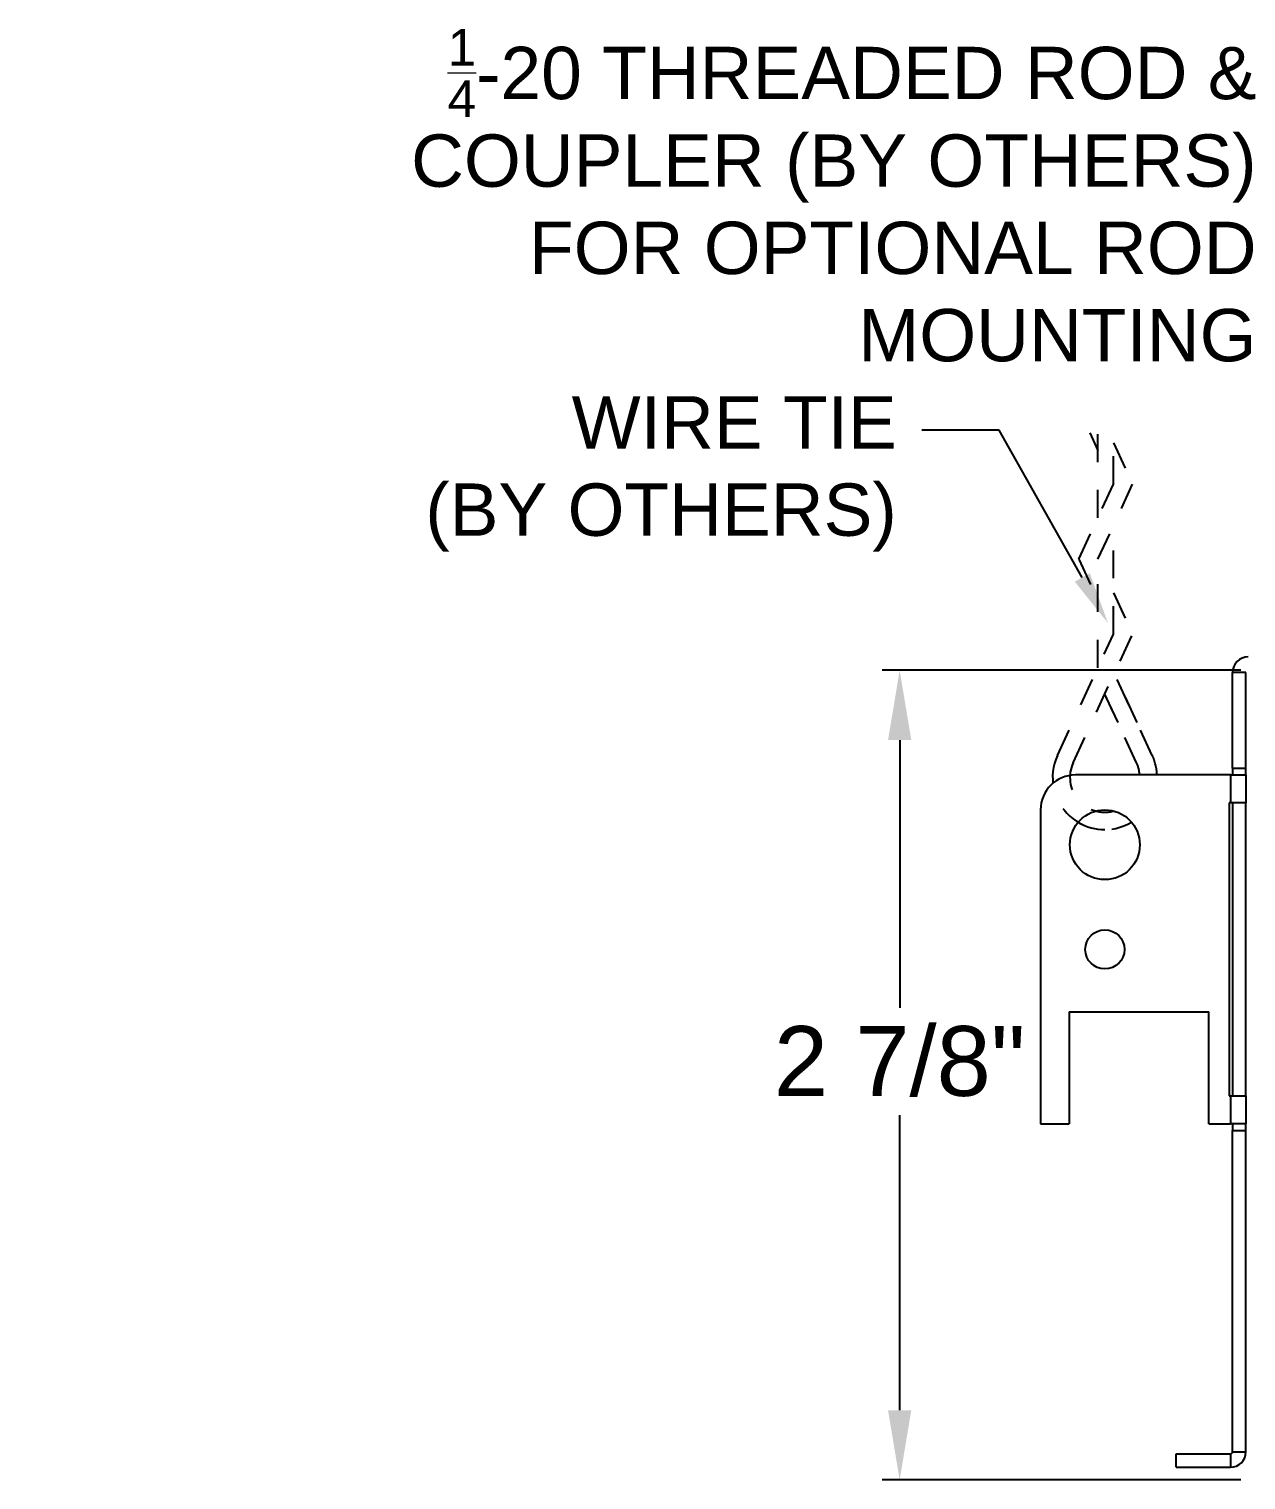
# Model space of a CAD drawing. Extents: x -5.3 to 6.1, y -1.3 to 5.5.
# Drawn here: x -5.35 to -0.99, y 0 to 5.2 of the extents above; entities that cross this region are included whole.
import ezdxf
from ezdxf import colors
from ezdxf.entities.mleader import LeaderData, LeaderLine
from ezdxf.math import Vec2, Vec3

# ---------------------------------------------------------------- set-up
doc = ezdxf.new("R2010")
doc.units = 0
doc.header["$LTSCALE"] = 0.5
doc.header["$MEASUREMENT"] = 0
doc.linetypes.add('HIDDEN2', pattern=[0.1875, 0.125, -0.0625])
doc.layers.get('Defpoints').update_dxf_attribs({"linetype": 'CONTINUOUS'})
doc.layers.add('CUST DWG', color=60, linetype='CONTINUOUS', lineweight=20)
doc.layers.add('Hardware', color=242, linetype='CONTINUOUS')
doc.layers.add('Mounting', color=4, linetype='CONTINUOUS')
doc.styles.add('LSAD_Standard', font='arial.ttf')
doc.styles.get("Standard").update_dxf_attribs({"font": 'arial.ttf'})
doc.dimstyles.new('LSAD_CustDims', dxfattribs={"dimtxt": 1, "dimasz": 1, "dimexe": 0.0625, "dimexo": 0.042969, "dimgap": 0.0625, "dimtad": 0, "dimtih": 1, "dimtoh": 1, "dimdec": 3, "dimzin": 0, "dimdsep": 46, "dimlunit": 4, "dimtxsty": 'Standard', "dimcen": 0.125, "dimclrd": 256, "dimclre": 256, "dimclrt": 256, "dimadec": 0, "dimazin": 0, "dimtfac": 1, "dimtdec": 3, "dimtix": 1, "dimtofl": 0, "dimtmove": 0, "dimatfit": 3, "dimfxl": 1, "dimfrac": 2, "dimtolj": 1, "dimtzin": 0, "dimarcsym": 0})

# ---------------------------------------------------------------- blocks, each defined once
blk = doc.blocks.new('*D1')
at = {"layer": 'CUST DWG', "lineweight": -2, "ltscale": 0.5, "transparency": 16777216}
for p, q in [((-1.0114, 2.9), (-2.2955, 2.9)), ((-2.233, 2.65), (-2.233, 1.6907)), ((-2.233, 0.25), (-2.233, 1.3071)), ((-1.0114, 0), (-2.2955, 0))]:
    blk.add_line(p, q, dxfattribs=at)
at = {"layer": 'CUST DWG', "ltscale": 0.5, "transparency": 16777216}
for points in [[(-2.2746, 2.65), (-2.1913, 2.65), (-2.233, 2.9)], [(-2.2746, 0.25), (-2.1913, 0.25), (-2.233, 0)]]:
    blk.add_solid(points, dxfattribs=at)
at = {"layer": 'Defpoints', "color": 0, "ltscale": 0.5, "transparency": 16777216}
for p in [(-2.233, 2.9), (-0.9684, 2.9), (-0.9684, 0)]:
    blk.add_point(p, dxfattribs=at)
at = {"layer": 'CUST DWG', "ltscale": 0.5, "transparency": 16777216, "insert": (-2.233, 1.4989), "char_height": 0.25, "attachment_point": 5}
blk.add_mtext('\\A1;2 7/8"', dxfattribs=at)

msp = doc.modelspace()

# ---------------------------------------------------------------- linework, layer by layer
at = {"layer": 'Hardware', "linetype": 'HIDDEN2', "transparency": 16777216}
for p, q in [((-1.5525, 3.7505), (-1.5231, 3.687)), ((-1.5231, 3.4459), (-1.5231, 3.7505)), ((-1.4674, 3.5664), (-1.4674, 3.7505)), ((-1.4674, 3.7143), (-1.3991, 3.5664)), ((-1.5914, 3.298), (-1.4674, 3.5664)), ((-1.5231, 3.298), (-1.3991, 3.5664)), ((-1.4674, 3.0296), (-1.4674, 3.4186)), ((-1.5914, 3.298), (-1.5231, 3.1502)), ((-1.5231, 2.909), (-1.5231, 3.298)), ((-1.4674, 3.1774), (-1.3991, 3.0296)), ((-1.6682, 2.595), (-1.4674, 3.0296)), ((-1.6119, 2.569), (-1.3991, 3.0296)), ((-1.383, 2.7126), (-1.4643, 2.8886)), ((-1.3287, 2.595), (-1.4643, 2.8886)), ((-1.4513, 2.7126), (-1.4984, 2.8147)), ((-1.3849, 2.569), (-1.4984, 2.8147))]:
    msp.add_line(p, q, dxfattribs=at)
for radius, start, end in [(0.187, 155.2044, 300.6954), (0.125, 155.2044, 284.9825), (0.125, 3.8766, 24.7956), (0.187, 2.5902, 24.7956), (0.125, 255.0175, 284.9605), (0.187, 239.3046, 300.6879)]:
    msp.add_arc((-1.4984, 2.5166), radius, start, end, dxfattribs=at)
at = {"layer": 'Mounting', "transparency": 16777216}
for p, q in [((-0.9932, 2.892), (-1.041, 2.892)), ((-1.041, 2.549), (-1.041, 2.892)), ((-0.9932, 2.549), (-0.9932, 2.892)), ((-1.041, 2.549), (-0.9932, 2.549)), ((-1.041, 2.549), (-1.041, 2.5251)), ((-0.9932, 2.5251), (-0.9932, 2.549)), ((-1.049, 2.5251), (-1.6034, 2.5251)), ((-1.049, 2.5251), (-1.049, 2.4251)), ((-1.049, 2.5251), (-0.9932, 2.5251)), ((-0.9932, 2.5251), (-0.9932, 2.4251)), ((-1.7284, 2.4001), (-1.7284, 1.2753)), ((-1.0539, 2.4251), (-1.0539, 1.3753)), ((-1.049, 2.4251), (-1.0539, 2.4251)), ((-0.9932, 2.4251), (-1.049, 2.4251)), ((-1.041, 2.4251), (-1.041, 1.3753)), ((-0.9932, 1.3753), (-0.9932, 2.4251)), ((-1.6259, 1.6772), (-1.126, 1.6772)), ((-1.6259, 1.6772), (-1.6259, 1.2753)), ((-1.126, 1.2753), (-1.126, 1.6772)), ((-1.0539, 1.3753), (-1.049, 1.3753)), ((-1.049, 1.3753), (-1.049, 1.2753)), ((-1.049, 1.3753), (-0.9932, 1.3753)), ((-0.9932, 1.3753), (-0.9932, 1.2753)), ((-1.7284, 1.2753), (-1.6259, 1.2753)), ((-1.126, 1.2753), (-1.049, 1.2753)), ((-0.9932, 1.2753), (-1.049, 1.2753)), ((-1.041, 1.2753), (-1.041, 1.2514)), ((-1.041, 1.2514), (-0.9932, 1.2514)), ((-1.041, 0.1013), (-1.041, 1.2514)), ((-0.9932, 1.2514), (-0.9932, 1.2753)), ((-0.9932, 0.1013), (-0.9932, 1.2514)), ((-1.2432, 0.0455), (-1.2432, 0.0933)), ((-1.2432, 0.0933), (-1.049, 0.0933)), ((-1.049, 0.0933), (-1.049, 0.0455)), ((-1.041, 0.1013), (-0.9932, 0.1013)), ((-1.2432, 0.0455), (-1.049, 0.0455))]:
    msp.add_line(p, q, dxfattribs=at)
for centre, radius in [((-1.4984, 2.2751), 0.125), ((-1.4984, 1.9002), 0.07)]:
    msp.add_circle(centre, radius, dxfattribs=at)
for centre, radius, start, end in [((-0.9852, 2.892), 0.0558, 90, 180), ((-1.6034, 2.4001), 0.125, 90, 180), ((-1.049, 0.1013), 0.0558, 270, 360), ((-1.049, 0.1013), 0.008, 270, 0)]:
    msp.add_arc(centre, radius, start, end, dxfattribs=at)

# ---------------------------------------------------------------- dimensions: what is measured, and where the dimension line sits
at = {"layer": 'CUST DWG', "ltscale": 0.5, "transparency": 16777216}
dim = msp.add_linear_dim(base=(-2.233, 2.9), p1=(-0.9684, 0), p2=(-0.9684, 2.9), angle=90, dimstyle='LSAD_CustDims', override={"dimtxt": 0.25, "dimasz": 0.25}, dxfattribs=at)
dim.commit()
dim.dimension.update_dxf_attribs({"geometry": '*D1', "text_midpoint": (-2.233, 1.4989), "dimtype": 128})

# ---------------------------------------------------------------- leaders
ml = msp.add_multileader_mtext('Standard', dxfattribs=at)
ml.set_content('\\A1;{\\H0.7x;\\S1/4;}-20 THREADED ROD &\\PCOUPLER (BY OTHERS)\\PFOR OPTIONAL ROD MOUNTING', color=256, style='LSAD_Standard')
ml.set_leader_properties()
ml.build(insert=Vec2(0, 0))
ml.multileader.update_dxf_attribs({"text_left_attachment_type": 2, "dogleg_length": 0.36, "arrow_head_size": 0.1875})
ctx = ml.context
ctx.base_point, ctx.char_height, ctx.arrow_head_size, ctx.landing_gap_size, ctx.plane_origin = Vec3(-4.0501, 4.5993), 0.1875, 0.1875, 0.09, Vec3(-1.0281, 3.9025)
ctx.left_attachment, ctx.text_align_type = 2, 2
notes = []
notes.append((ctx, [(0, (1, 1, 0), (-0.5881, 5.1014), (-1, 0), 0.2772, [(0, [(-0.0141, 3.9952)], 0, [])])]))
ctx.mtext.insert, ctx.mtext.width, ctx.mtext.defined_height, ctx.mtext.alignment, ctx.mtext.flow_direction = Vec3(-0.9553, 5.1968), 3.10661, 1.2274, 3, 5
ml = msp.add_multileader_mtext('Standard', dxfattribs=at)
ml.set_content('\\A1;{\\H1x;WIRE TIE\\P(BY OTHERS)}', color=256, style='LSAD_Standard')
ml.set_leader_properties()
ml.build(insert=Vec2(0, 0))
ml.multileader.update_dxf_attribs({"text_left_attachment_type": 2, "dogleg_length": 0.36, "arrow_head_size": 0.1875})
ctx = ml.context
ctx.base_point, ctx.char_height, ctx.arrow_head_size, ctx.landing_gap_size, ctx.plane_origin = Vec3(-3.9962, 3.6025), 0.1875, 0.1875, 0.09, Vec3(-2.5011, 2.9763)
ctx.left_attachment, ctx.text_align_type = 2, 2
notes.append((ctx, [(0, (1, 1, 0), (-1.8762, 3.7604), (-1, 0), 0.2772, [(0, [(-1.4872, 3.069)], 0, [])])]))
ctx.mtext.insert, ctx.mtext.width, ctx.mtext.defined_height, ctx.mtext.alignment, ctx.mtext.flow_direction = Vec3(-2.2434, 3.8817), 3.10661, 1.0377, 3, 5
for ctx, leaders in notes:
    for number, flags, end, landing, length, lines in leaders:
        leader = LeaderData()
        leader.index, (leader.has_last_leader_line, leader.has_dogleg_vector, leader.attachment_direction) = number, flags
        leader.last_leader_point, leader.dogleg_vector, leader.dogleg_length = Vec3(end), Vec3(landing), length
        for number, points, colour, breaks in lines:
            line = LeaderLine()
            line.index, line.vertices, line.color, line.breaks = number, Vec3.list(points), colors.encode_raw_color(colour), breaks
            leader.lines.append(line)
        ctx.leaders.append(leader)

doc.saveas('drawing.dxf')
